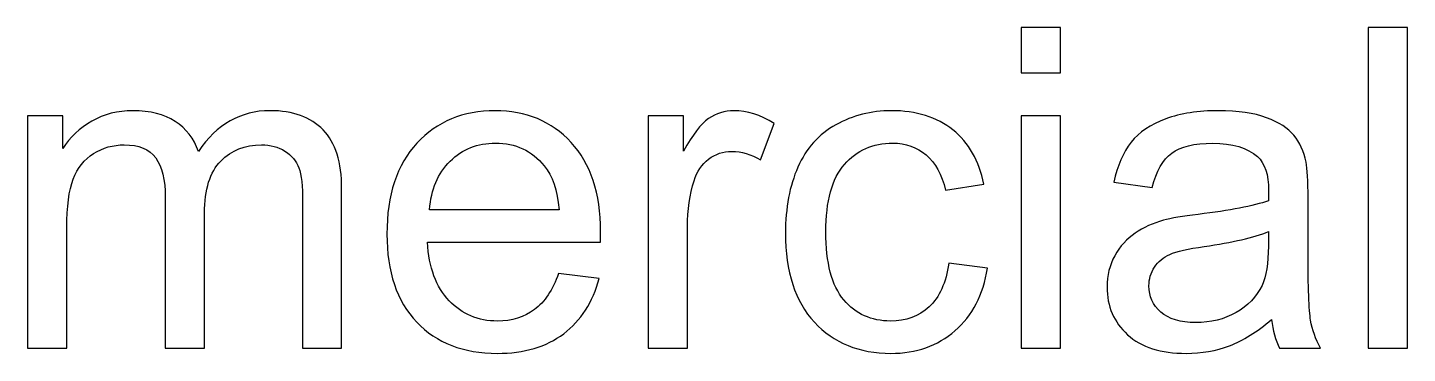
# Model space of a CAD drawing. Header units: centimetres. Extents: x -24.8 to 34.2, y -10 to 25.5.
# Drawn here: x 14.83 to 17.443, y 3.09 to 3.706 of the extents above; entities that cross this region are included whole.
import ezdxf

# ---------------------------------------------------------------- set-up
doc = ezdxf.new("R2010")
doc.units = ezdxf.units.CM
doc.header["$MEASUREMENT"] = 0
doc.layers.add('Layer 1', color=7, linetype='Continuous')

msp = doc.modelspace()

# ---------------------------------------------------------------- linework, layer by layer
at = {"layer": 'Layer 1', "color": 250}
for points, knots in [([(16.71192, 3.61988), (16.71192, 3.61988), (16.71192, 3.70554), (16.71192, 3.70554), (16.71192, 3.70554), (16.71192, 3.70554), (16.78643, 3.70554), (16.78643, 3.70554), (16.78643, 3.70554), (16.78643, 3.70554), (16.78643, 3.61988), (16.78643, 3.61988), (16.78643, 3.61988), (16.78643, 3.61988), (16.71192, 3.61988), (16.71192, 3.61988)], [0, 0, 0, 0, 0.25, 0.25, 0.25, 0.25, 0.5, 0.5, 0.5, 0.5, 0.75, 0.75, 0.75, 0.75, 1, 1, 1, 1]), ([(17.36893, 3.09947), (17.36893, 3.09947), (17.36893, 3.70554), (17.36893, 3.70554), (17.36893, 3.70554), (17.36893, 3.70554), (17.44329, 3.70554), (17.44329, 3.70554), (17.44329, 3.70554), (17.44329, 3.70554), (17.44329, 3.09947), (17.44329, 3.09947), (17.44329, 3.09947), (17.44329, 3.09947), (17.36893, 3.09947), (17.36893, 3.09947)], [0, 0, 0, 0, 0.25, 0.25, 0.25, 0.25, 0.5, 0.5, 0.5, 0.5, 0.75, 0.75, 0.75, 0.75, 1, 1, 1, 1]), ([(14.83022, 3.09947), (14.83022, 3.09947), (14.83022, 3.53846), (14.83022, 3.53846), (14.83022, 3.53846), (14.83022, 3.53846), (14.89668, 3.53846), (14.89668, 3.53846), (14.89668, 3.53846), (14.89668, 3.53846), (14.89668, 3.47694), (14.89668, 3.47694), (14.89668, 3.47694), (14.91051, 3.49839), (14.92886, 3.51574), (14.95172, 3.52873), (14.95172, 3.52873), (14.97458, 3.54185), (15.00068, 3.54848), (15.02989, 3.54848), (15.02989, 3.54848), (15.06235, 3.54848), (15.08902, 3.54171), (15.10976, 3.52816), (15.10976, 3.52816), (15.13064, 3.51462), (15.14532, 3.49585), (15.15378, 3.47158), (15.15378, 3.47158), (15.18864, 3.5228), (15.23379, 3.54848), (15.28939, 3.54848), (15.28939, 3.54848), (15.33299, 3.54848), (15.36644, 3.53635), (15.38986, 3.51222), (15.38986, 3.51222), (15.41329, 3.48809), (15.425, 3.45098), (15.425, 3.40088), (15.425, 3.40088), (15.425, 3.40088), (15.425, 3.09947), (15.425, 3.09947), (15.425, 3.09947), (15.425, 3.09947), (15.35106, 3.09947), (15.35106, 3.09947), (15.35106, 3.09947), (15.35106, 3.09947), (15.35106, 3.37605), (15.35106, 3.37605), (15.35106, 3.37605), (15.35106, 3.40582), (15.34866, 3.42727), (15.34386, 3.44039), (15.34386, 3.44039), (15.33892, 3.45337), (15.33017, 3.46396), (15.31761, 3.472), (15.31761, 3.472), (15.30491, 3.4799), (15.28996, 3.48399), (15.27288, 3.48399), (15.27288, 3.48399), (15.24198, 3.48399), (15.21644, 3.47369), (15.19598, 3.45309), (15.19598, 3.45309), (15.17566, 3.43263), (15.16536, 3.39975), (15.16536, 3.3546), (15.16536, 3.3546), (15.16536, 3.3546), (15.16536, 3.09947), (15.16536, 3.09947), (15.16536, 3.09947), (15.16536, 3.09947), (15.09099, 3.09947), (15.09099, 3.09947), (15.09099, 3.09947), (15.09099, 3.09947), (15.09099, 3.38465), (15.09099, 3.38465), (15.09099, 3.38465), (15.09099, 3.41781), (15.08492, 3.44265), (15.07279, 3.45916), (15.07279, 3.45916), (15.06065, 3.47567), (15.0409, 3.48399), (15.01324, 3.48399), (15.01324, 3.48399), (14.99235, 3.48399), (14.97302, 3.47849), (14.95524, 3.46734), (14.95524, 3.46734), (14.93746, 3.45634), (14.92448, 3.44025), (14.91658, 3.41908), (14.91658, 3.41908), (14.90854, 3.39778), (14.90458, 3.36716), (14.90458, 3.32722), (14.90458, 3.32722), (14.90458, 3.32722), (14.90458, 3.09947), (14.90458, 3.09947), (14.90458, 3.09947), (14.90458, 3.09947), (14.83022, 3.09947), (14.83022, 3.09947)], [0, 0, 0, 0, 0.0357143, 0.0357143, 0.0357143, 0.0357143, 0.0714286, 0.0714286, 0.0714286, 0.0714286, 0.1071429, 0.1071429, 0.1071429, 0.1071429, 0.1428571, 0.1428571, 0.1428571, 0.1428571, 0.1785714, 0.1785714, 0.1785714, 0.1785714, 0.2142857, 0.2142857, 0.2142857, 0.2142857, 0.25, 0.25, 0.25, 0.25, 0.2857143, 0.2857143, 0.2857143, 0.2857143, 0.3214286, 0.3214286, 0.3214286, 0.3214286, 0.3571429, 0.3571429, 0.3571429, 0.3571429, 0.3928571, 0.3928571, 0.3928571, 0.3928571, 0.4285714, 0.4285714, 0.4285714, 0.4285714, 0.4642857, 0.4642857, 0.4642857, 0.4642857, 0.5, 0.5, 0.5, 0.5, 0.5357143, 0.5357143, 0.5357143, 0.5357143, 0.5714286, 0.5714286, 0.5714286, 0.5714286, 0.6071429, 0.6071429, 0.6071429, 0.6071429, 0.6428571, 0.6428571, 0.6428571, 0.6428571, 0.6785714, 0.6785714, 0.6785714, 0.6785714, 0.7142857, 0.7142857, 0.7142857, 0.7142857, 0.75, 0.75, 0.75, 0.75, 0.7857143, 0.7857143, 0.7857143, 0.7857143, 0.8214286, 0.8214286, 0.8214286, 0.8214286, 0.8571429, 0.8571429, 0.8571429, 0.8571429, 0.8928571, 0.8928571, 0.8928571, 0.8928571, 0.9285714, 0.9285714, 0.9285714, 0.9285714, 0.9642857, 0.9642857, 0.9642857, 0.9642857, 1, 1, 1, 1]), ([(15.83591, 3.24086), (15.83591, 3.24086), (15.91282, 3.23141), (15.91282, 3.23141), (15.91282, 3.23141), (15.90068, 3.18639), (15.87825, 3.15154), (15.84551, 3.1267), (15.84551, 3.1267), (15.81263, 3.10201), (15.77072, 3.08959), (15.71978, 3.08959), (15.71978, 3.08959), (15.65557, 3.08959), (15.60463, 3.10935), (15.5671, 3.14886), (15.5671, 3.14886), (15.52942, 3.18837), (15.51065, 3.24383), (15.51065, 3.31523), (15.51065, 3.31523), (15.51065, 3.38917), (15.5297, 3.44646), (15.56766, 3.48724), (15.56766, 3.48724), (15.60576, 3.52802), (15.65501, 3.54848), (15.71569, 3.54848), (15.71569, 3.54848), (15.77439, 3.54848), (15.82237, 3.52844), (15.85948, 3.48851), (15.85948, 3.48851), (15.89673, 3.44858), (15.91536, 3.39227), (15.91536, 3.31988), (15.91536, 3.31988), (15.91536, 3.31537), (15.91522, 3.30874), (15.91493, 3.29999), (15.91493, 3.29999), (15.91493, 3.29999), (15.58756, 3.29999), (15.58756, 3.29999), (15.58756, 3.29999), (15.59024, 3.25173), (15.60393, 3.21476), (15.62848, 3.18922), (15.62848, 3.18922), (15.65303, 3.16353), (15.68351, 3.15069), (15.7202, 3.15069), (15.7202, 3.15069), (15.74744, 3.15069), (15.77072, 3.15789), (15.79005, 3.17228), (15.79005, 3.17228), (15.80938, 3.18653), (15.82462, 3.20939), (15.83591, 3.24086)], [0, 0, 0, 0, 0.0666667, 0.0666667, 0.0666667, 0.0666667, 0.1333333, 0.1333333, 0.1333333, 0.1333333, 0.2, 0.2, 0.2, 0.2, 0.2666667, 0.2666667, 0.2666667, 0.2666667, 0.3333333, 0.3333333, 0.3333333, 0.3333333, 0.4, 0.4, 0.4, 0.4, 0.4666667, 0.4666667, 0.4666667, 0.4666667, 0.5333333, 0.5333333, 0.5333333, 0.5333333, 0.6, 0.6, 0.6, 0.6, 0.6666667, 0.6666667, 0.6666667, 0.6666667, 0.7333333, 0.7333333, 0.7333333, 0.7333333, 0.8, 0.8, 0.8, 0.8, 0.8666667, 0.8666667, 0.8666667, 0.8666667, 0.9333333, 0.9333333, 0.9333333, 0.9333333, 1, 1, 1, 1]), ([(16.00552, 3.09947), (16.00552, 3.09947), (16.00552, 3.53846), (16.00552, 3.53846), (16.00552, 3.53846), (16.00552, 3.53846), (16.07241, 3.53846), (16.07241, 3.53846), (16.07241, 3.53846), (16.07241, 3.53846), (16.07241, 3.472), (16.07241, 3.472), (16.07241, 3.472), (16.08948, 3.50304), (16.10529, 3.52365), (16.11982, 3.53352), (16.11982, 3.53352), (16.13422, 3.5434), (16.15016, 3.54848), (16.16752, 3.54848), (16.16752, 3.54848), (16.19263, 3.54848), (16.21803, 3.54044), (16.244, 3.52449), (16.244, 3.52449), (16.244, 3.52449), (16.21832, 3.45535), (16.21832, 3.45535), (16.21832, 3.45535), (16.20025, 3.46621), (16.18205, 3.47158), (16.16385, 3.47158), (16.16385, 3.47158), (16.14748, 3.47158), (16.13295, 3.46664), (16.11996, 3.4569), (16.11996, 3.4569), (16.10698, 3.44702), (16.09781, 3.43348), (16.09231, 3.41612), (16.09231, 3.41612), (16.08398, 3.38973), (16.07989, 3.36081), (16.07989, 3.32934), (16.07989, 3.32934), (16.07989, 3.32934), (16.07989, 3.09947), (16.07989, 3.09947), (16.07989, 3.09947), (16.07989, 3.09947), (16.00552, 3.09947), (16.00552, 3.09947)], [0, 0, 0, 0, 0.0769231, 0.0769231, 0.0769231, 0.0769231, 0.1538462, 0.1538462, 0.1538462, 0.1538462, 0.2307692, 0.2307692, 0.2307692, 0.2307692, 0.3076923, 0.3076923, 0.3076923, 0.3076923, 0.3846154, 0.3846154, 0.3846154, 0.3846154, 0.4615385, 0.4615385, 0.4615385, 0.4615385, 0.5384615, 0.5384615, 0.5384615, 0.5384615, 0.6153846, 0.6153846, 0.6153846, 0.6153846, 0.6923077, 0.6923077, 0.6923077, 0.6923077, 0.7692308, 0.7692308, 0.7692308, 0.7692308, 0.8461538, 0.8461538, 0.8461538, 0.8461538, 0.9230769, 0.9230769, 0.9230769, 0.9230769, 1, 1, 1, 1]), ([(16.57476, 3.26034), (16.57476, 3.26034), (16.64786, 3.25074), (16.64786, 3.25074), (16.64786, 3.25074), (16.63996, 3.20036), (16.61949, 3.16085), (16.58648, 3.13235), (16.58648, 3.13235), (16.5536, 3.10384), (16.5131, 3.08959), (16.46512, 3.08959), (16.46512, 3.08959), (16.40515, 3.08959), (16.35675, 3.10921), (16.32034, 3.14844), (16.32034, 3.14844), (16.28379, 3.18766), (16.26545, 3.24397), (16.26545, 3.31734), (16.26545, 3.31734), (16.26545, 3.36476), (16.27335, 3.40624), (16.28902, 3.4418), (16.28902, 3.4418), (16.30482, 3.47736), (16.32867, 3.50403), (16.36084, 3.52181), (16.36084, 3.52181), (16.39287, 3.53959), (16.42787, 3.54848), (16.46554, 3.54848), (16.46554, 3.54848), (16.51324, 3.54848), (16.55233, 3.53635), (16.58252, 3.51222), (16.58252, 3.51222), (16.61286, 3.48809), (16.63234, 3.45394), (16.64094, 3.40949), (16.64094, 3.40949), (16.64094, 3.40949), (16.56855, 3.39834), (16.56855, 3.39834), (16.56855, 3.39834), (16.56164, 3.42783), (16.5495, 3.44999), (16.53201, 3.46494), (16.53201, 3.46494), (16.51451, 3.47976), (16.49334, 3.48724), (16.46851, 3.48724), (16.46851, 3.48724), (16.43097, 3.48724), (16.40049, 3.47383), (16.37707, 3.44688), (16.37707, 3.44688), (16.35364, 3.42007), (16.34193, 3.3776), (16.34193, 3.31946), (16.34193, 3.31946), (16.34193, 3.26048), (16.35322, 3.21758), (16.37594, 3.19077), (16.37594, 3.19077), (16.39852, 3.1641), (16.42801, 3.15069), (16.46441, 3.15069), (16.46441, 3.15069), (16.49362, 3.15069), (16.5179, 3.15972), (16.53751, 3.17764), (16.53751, 3.17764), (16.55712, 3.19557), (16.56954, 3.22308), (16.57476, 3.26034)], [0, 0, 0, 0, 0.0526316, 0.0526316, 0.0526316, 0.0526316, 0.1052632, 0.1052632, 0.1052632, 0.1052632, 0.1578947, 0.1578947, 0.1578947, 0.1578947, 0.2105263, 0.2105263, 0.2105263, 0.2105263, 0.2631579, 0.2631579, 0.2631579, 0.2631579, 0.3157895, 0.3157895, 0.3157895, 0.3157895, 0.3684211, 0.3684211, 0.3684211, 0.3684211, 0.4210526, 0.4210526, 0.4210526, 0.4210526, 0.4736842, 0.4736842, 0.4736842, 0.4736842, 0.5263158, 0.5263158, 0.5263158, 0.5263158, 0.5789474, 0.5789474, 0.5789474, 0.5789474, 0.6315789, 0.6315789, 0.6315789, 0.6315789, 0.6842105, 0.6842105, 0.6842105, 0.6842105, 0.7368421, 0.7368421, 0.7368421, 0.7368421, 0.7894737, 0.7894737, 0.7894737, 0.7894737, 0.8421053, 0.8421053, 0.8421053, 0.8421053, 0.8947368, 0.8947368, 0.8947368, 0.8947368, 0.9473684, 0.9473684, 0.9473684, 0.9473684, 1, 1, 1, 1]), ([(16.71192, 3.09947), (16.71192, 3.09947), (16.71192, 3.53846), (16.71192, 3.53846), (16.71192, 3.53846), (16.71192, 3.53846), (16.78643, 3.53846), (16.78643, 3.53846), (16.78643, 3.53846), (16.78643, 3.53846), (16.78643, 3.09947), (16.78643, 3.09947), (16.78643, 3.09947), (16.78643, 3.09947), (16.71192, 3.09947), (16.71192, 3.09947)], [0, 0, 0, 0, 0.25, 0.25, 0.25, 0.25, 0.5, 0.5, 0.5, 0.5, 0.75, 0.75, 0.75, 0.75, 1, 1, 1, 1]), ([(17.18619, 3.15366), (17.15854, 3.13023), (17.13201, 3.11372), (17.10661, 3.10399), (17.10661, 3.10399), (17.08107, 3.09439), (17.05369, 3.08959), (17.02448, 3.08959), (17.02448, 3.08959), (16.97622, 3.08959), (16.93925, 3.1013), (16.91329, 3.12487), (16.91329, 3.12487), (16.88746, 3.14844), (16.87448, 3.17863), (16.87448, 3.21518), (16.87448, 3.21518), (16.87448, 3.23677), (16.87928, 3.25638), (16.88916, 3.27416), (16.88916, 3.27416), (16.89889, 3.29194), (16.91173, 3.3062), (16.92754, 3.31692), (16.92754, 3.31692), (16.94348, 3.32764), (16.96126, 3.33583), (16.98116, 3.34133), (16.98116, 3.34133), (16.99569, 3.34514), (17.01771, 3.34895), (17.0472, 3.35248), (17.0472, 3.35248), (17.10731, 3.35968), (17.15162, 3.36814), (17.17998, 3.37816), (17.17998, 3.37816), (17.18027, 3.38832), (17.18041, 3.39481), (17.18041, 3.39749), (17.18041, 3.39749), (17.18041, 3.42783), (17.17335, 3.44928), (17.15924, 3.46156), (17.15924, 3.46156), (17.14033, 3.47849), (17.11197, 3.48682), (17.07457, 3.48682), (17.07457, 3.48682), (17.03958, 3.48682), (17.01376, 3.48075), (16.99696, 3.46847), (16.99696, 3.46847), (16.98031, 3.4562), (16.96804, 3.43447), (16.95999, 3.40328), (16.95999, 3.40328), (16.95999, 3.40328), (16.88732, 3.4133), (16.88732, 3.4133), (16.88732, 3.4133), (16.89395, 3.44434), (16.90482, 3.4696), (16.91992, 3.48865), (16.91992, 3.48865), (16.93502, 3.50784), (16.95703, 3.52266), (16.98568, 3.53296), (16.98568, 3.53296), (17.01432, 3.54326), (17.04748, 3.54848), (17.0853, 3.54848), (17.0853, 3.54848), (17.12283, 3.54848), (17.15317, 3.54397), (17.1766, 3.53522), (17.1766, 3.53522), (17.20002, 3.52633), (17.21724, 3.51532), (17.22838, 3.50192), (17.22838, 3.50192), (17.23939, 3.48851), (17.24701, 3.47172), (17.25153, 3.45126), (17.25153, 3.45126), (17.25393, 3.43856), (17.2552, 3.4157), (17.2552, 3.38268), (17.2552, 3.38268), (17.2552, 3.38268), (17.2552, 3.28348), (17.2552, 3.28348), (17.2552, 3.28348), (17.2552, 3.21419), (17.25675, 3.17045), (17.25999, 3.15225), (17.25999, 3.15225), (17.2631, 3.1339), (17.26945, 3.11626), (17.27876, 3.09947), (17.27876, 3.09947), (17.27876, 3.09947), (17.20101, 3.09947), (17.20101, 3.09947), (17.20101, 3.09947), (17.19339, 3.11485), (17.18831, 3.13291), (17.18619, 3.15366)], [0, 0, 0, 0, 0.037037, 0.037037, 0.037037, 0.037037, 0.0740741, 0.0740741, 0.0740741, 0.0740741, 0.1111111, 0.1111111, 0.1111111, 0.1111111, 0.1481481, 0.1481481, 0.1481481, 0.1481481, 0.1851852, 0.1851852, 0.1851852, 0.1851852, 0.2222222, 0.2222222, 0.2222222, 0.2222222, 0.2592593, 0.2592593, 0.2592593, 0.2592593, 0.2962963, 0.2962963, 0.2962963, 0.2962963, 0.3333333, 0.3333333, 0.3333333, 0.3333333, 0.3703704, 0.3703704, 0.3703704, 0.3703704, 0.4074074, 0.4074074, 0.4074074, 0.4074074, 0.4444444, 0.4444444, 0.4444444, 0.4444444, 0.4814815, 0.4814815, 0.4814815, 0.4814815, 0.5185185, 0.5185185, 0.5185185, 0.5185185, 0.5555556, 0.5555556, 0.5555556, 0.5555556, 0.5925926, 0.5925926, 0.5925926, 0.5925926, 0.6296296, 0.6296296, 0.6296296, 0.6296296, 0.6666667, 0.6666667, 0.6666667, 0.6666667, 0.7037037, 0.7037037, 0.7037037, 0.7037037, 0.7407407, 0.7407407, 0.7407407, 0.7407407, 0.7777778, 0.7777778, 0.7777778, 0.7777778, 0.8148148, 0.8148148, 0.8148148, 0.8148148, 0.8518519, 0.8518519, 0.8518519, 0.8518519, 0.8888889, 0.8888889, 0.8888889, 0.8888889, 0.9259259, 0.9259259, 0.9259259, 0.9259259, 0.962963, 0.962963, 0.962963, 0.962963, 1, 1, 1, 1]), ([(15.59165, 3.36123), (15.59165, 3.36123), (15.83676, 3.36123), (15.83676, 3.36123), (15.83676, 3.36123), (15.83351, 3.39806), (15.82406, 3.42586), (15.80868, 3.4442), (15.80868, 3.4442), (15.78497, 3.47285), (15.75421, 3.48724), (15.71653, 3.48724), (15.71653, 3.48724), (15.68239, 3.48724), (15.6536, 3.47581), (15.63032, 3.45295), (15.63032, 3.45295), (15.60703, 3.43009), (15.59419, 3.39947), (15.59165, 3.36123)], [0, 0, 0, 0, 0.2, 0.2, 0.2, 0.2, 0.4, 0.4, 0.4, 0.4, 0.6, 0.6, 0.6, 0.6, 0.8, 0.8, 0.8, 0.8, 1, 1, 1, 1]), ([(17.17998, 3.31988), (17.15289, 3.30874), (17.11239, 3.29942), (17.05849, 3.29166), (17.05849, 3.29166), (17.02787, 3.28729), (17.00614, 3.28235), (16.99358, 3.27685), (16.99358, 3.27685), (16.98088, 3.27134), (16.971, 3.2633), (16.96423, 3.25257), (16.96423, 3.25257), (16.95731, 3.24199), (16.95378, 3.23028), (16.95378, 3.2173), (16.95378, 3.2173), (16.95378, 3.1974), (16.9614, 3.18089), (16.97636, 3.16763), (16.97636, 3.16763), (16.99132, 3.1545), (17.01333, 3.14787), (17.04226, 3.14787), (17.04226, 3.14787), (17.07091, 3.14787), (17.09645, 3.15408), (17.11874, 3.16664), (17.11874, 3.16664), (17.14104, 3.1792), (17.15755, 3.19641), (17.16799, 3.21814), (17.16799, 3.21814), (17.17603, 3.23494), (17.17998, 3.25977), (17.17998, 3.29251), (17.17998, 3.29251), (17.17998, 3.29251), (17.17998, 3.31988), (17.17998, 3.31988)], [0, 0, 0, 0, 0.1, 0.1, 0.1, 0.1, 0.2, 0.2, 0.2, 0.2, 0.3, 0.3, 0.3, 0.3, 0.4, 0.4, 0.4, 0.4, 0.5, 0.5, 0.5, 0.5, 0.6, 0.6, 0.6, 0.6, 0.7, 0.7, 0.7, 0.7, 0.8, 0.8, 0.8, 0.8, 0.9, 0.9, 0.9, 0.9, 1, 1, 1, 1])]:
    msp.add_open_spline(points, degree=3, knots=knots, dxfattribs=at)

doc.saveas('drawing.dxf')
